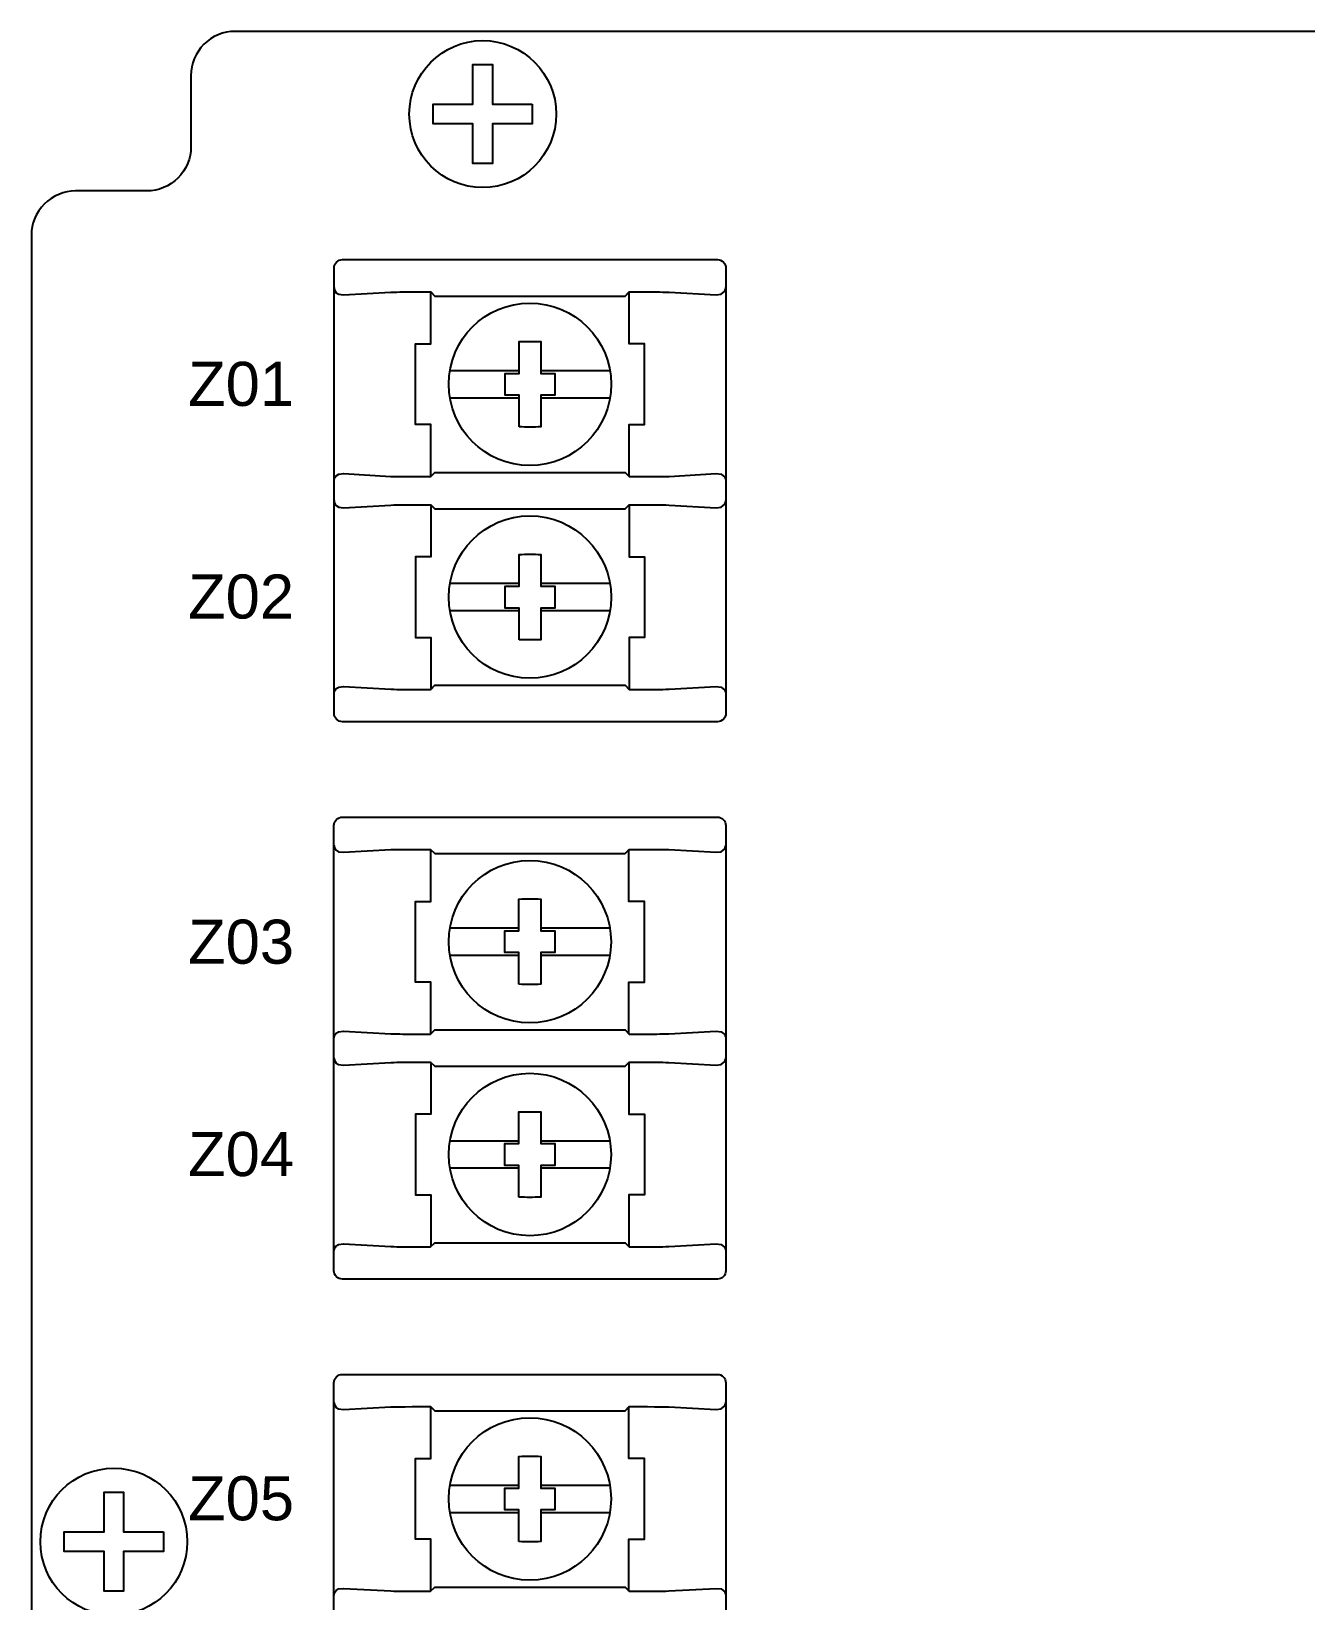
# Model space of a CAD drawing. Extents: x 1 to 23.5, y 0.5 to 17.
# Drawn here: x 15.153 to 17.429, y 4.088 to 6.89 of the extents above; entities that cross this region are included whole.
import ezdxf

# ---------------------------------------------------------------- set-up
doc = ezdxf.new("R2010")
doc.units = 0
doc.header["$MEASUREMENT"] = 0
doc.layers.add('6_0______DWG_', color=7, linetype='CONTINUOUS')
doc.styles.add('ARIAL', font='arial.ttf')

msp = doc.modelspace()

# ---------------------------------------------------------------- linework, layer by layer
at = {"layer": '6_0______DWG_'}
for points in [[(15.2316, 6.6051, 0.414214), (15.1526, 6.5261), (15.1526, 1.8604, 0.414214), (15.2316, 1.7814), (15.3586, 1.7814, -0.414214), (15.4376, 1.7024), (15.4376, 1.5754, 0.414214), (15.5166, 1.4964), (22.072, 1.4964, 0.414214), (22.151, 1.5754), (22.151, 1.7024, -0.414214), (22.23, 1.7814), (22.357, 1.7814, 0.414214), (22.436, 1.8604), (22.436, 6.5261, 0.414214), (22.357, 6.6051), (22.23, 6.6051, -0.414214), (22.151, 6.6841), (22.151, 6.8111, 0.414214), (22.072, 6.8901), (15.5166, 6.8901, 0.414214), (15.4376, 6.8111), (15.4376, 6.6841, -0.414214), (15.3586, 6.6051)], [(16.3932, 5.6725, -0.414261), (16.3782, 5.6575), (15.7082, 5.6575, -0.414257), (15.6932, 5.6725), (15.6932, 6.4675, -0.414246), (15.7082, 6.4825), (16.3782, 6.4825, -0.41425), (16.3932, 6.4675)], [(16.0237, 6.1839), (16.0237, 6.2405), (15.9987, 6.2405), (15.9987, 6.2795), (16.0237, 6.2795), (16.0237, 6.3361, -0.019268), (16.0627, 6.3361), (16.0627, 6.2795), (16.0877, 6.2795), (16.0877, 6.2405), (16.0627, 6.2405), (16.0627, 6.1839, -0.019295)], [(16.0237, 5.8039), (16.0237, 5.8605), (15.9987, 5.8605), (15.9987, 5.8995), (16.0237, 5.8995), (16.0237, 5.9561, -0.019268), (16.0627, 5.9561), (16.0627, 5.8995), (16.0877, 5.8995), (16.0877, 5.8605), (16.0627, 5.8605), (16.0627, 5.8039, -0.019295)], [(16.3931, 4.6772, -0.414261), (16.3781, 4.6622), (15.7081, 4.6622, -0.414257), (15.6931, 4.6772), (15.6931, 5.4722, -0.414246), (15.7081, 5.4872), (16.3781, 5.4872, -0.41425), (16.3931, 5.4722)], [(16.0236, 5.1886), (16.0236, 5.2452), (15.9986, 5.2452), (15.9986, 5.2842), (16.0236, 5.2842), (16.0236, 5.3408, -0.019268), (16.0626, 5.3408), (16.0626, 5.2842), (16.0876, 5.2842), (16.0876, 5.2452), (16.0626, 5.2452), (16.0626, 5.1886, -0.019295)], [(16.0236, 4.8086), (16.0236, 4.8652), (15.9986, 4.8652), (15.9986, 4.9042), (16.0236, 4.9042), (16.0236, 4.9608, -0.019268), (16.0626, 4.9608), (16.0626, 4.9042), (16.0876, 4.9042), (16.0876, 4.8652), (16.0626, 4.8652), (16.0626, 4.8086, -0.019295)], [(16.3931, 3.6822, -0.414261), (16.3781, 3.6672), (15.7081, 3.6672, -0.414257), (15.6931, 3.6822), (15.6931, 4.4772, -0.414246), (15.7081, 4.4922), (16.3781, 4.4922, -0.41425), (16.3931, 4.4772)], [(16.0236, 4.1936), (16.0236, 4.2502), (15.9986, 4.2502), (15.9986, 4.2892), (16.0236, 4.2892), (16.0236, 4.3458, -0.019268), (16.0626, 4.3458), (16.0626, 4.2892), (16.0876, 4.2892), (16.0876, 4.2502), (16.0626, 4.2502), (16.0626, 4.1936, -0.019295)]]:
    msp.add_lwpolyline(points, format="xyb", close=True, dxfattribs=at)
for points in [[(16.0475, 6.7599), (16.0475, 6.7249), (15.9764, 6.7249), (15.9764, 6.6539), (15.9414, 6.6539), (15.9414, 6.7249), (15.8704, 6.7249), (15.8704, 6.7599), (15.9414, 6.7599), (15.9414, 6.831), (15.9764, 6.831), (15.9764, 6.7599)], [(15.3885, 4.2109), (15.3885, 4.1759), (15.3174, 4.1759), (15.3174, 4.1049), (15.2824, 4.1049), (15.2824, 4.1759), (15.2114, 4.1759), (15.2114, 4.2109), (15.2824, 4.2109), (15.2824, 4.282), (15.3174, 4.282), (15.3174, 4.2109)]]:
    msp.add_lwpolyline(points, close=True, dxfattribs=at)
for points in [[(15.6933, 6.4326), (15.6933, 6.432), (15.6933, 6.4315), (15.6935, 6.4304), (15.694, 6.4284), (15.6952, 6.426), (15.6973, 6.4234), (15.7016, 6.4207), (15.7103, 6.4196), (15.7947, 6.4244, -0.008959), (15.8165, 6.4248), (15.8205, 6.4248), (15.8329, 6.4249), (15.8659, 6.4249), (15.8732, 6.4175), (15.8732, 6.4175), (16.2132, 6.4175), (16.2205, 6.4249), (16.2535, 6.4249), (16.266, 6.4248), (16.2699, 6.4248, -0.00896), (16.2917, 6.4244), (16.3761, 6.4196), (16.3848, 6.4207), (16.3913, 6.426), (16.3928, 6.4297), (16.3931, 6.4309), (16.3931, 6.4317), (16.3932, 6.4322), (16.3932, 6.4326)], [(15.6933, 6.0874), (15.6933, 6.088), (15.6933, 6.0885), (15.6935, 6.0896), (15.694, 6.0917), (15.6952, 6.0941), (15.6973, 6.0966), (15.7016, 6.0993), (15.7103, 6.1004), (15.7947, 6.0956, 0.008959), (15.8165, 6.0952), (15.8205, 6.0952), (15.8329, 6.0952), (15.8659, 6.0952), (15.8732, 6.1025), (15.8732, 6.1025), (16.2132, 6.1025), (16.2205, 6.0952), (16.2535, 6.0952), (16.266, 6.0952), (16.2699, 6.0952, 0.00896), (16.2917, 6.0956), (16.3761, 6.1004), (16.3848, 6.0993), (16.3913, 6.0941), (16.3928, 6.0903), (16.3931, 6.0891), (16.3931, 6.0883), (16.3932, 6.0878), (16.3932, 6.0874)], [(15.6933, 6.0526), (15.6933, 6.052), (15.6933, 6.0515), (15.6935, 6.0504), (15.694, 6.0484), (15.6952, 6.046), (15.6973, 6.0434), (15.7016, 6.0407), (15.7103, 6.0396), (15.7947, 6.0444, -0.008959), (15.8165, 6.0448), (15.8205, 6.0448), (15.8329, 6.0449), (15.8659, 6.0449), (15.8732, 6.0375), (15.8732, 6.0375), (16.2132, 6.0375), (16.2205, 6.0449), (16.2535, 6.0449), (16.266, 6.0448), (16.2699, 6.0448, -0.00896), (16.2917, 6.0444), (16.3761, 6.0396), (16.3848, 6.0407), (16.3913, 6.046), (16.3928, 6.0497), (16.3931, 6.0509), (16.3931, 6.0517), (16.3932, 6.0522), (16.3932, 6.0526)], [(15.6933, 5.7074), (15.6933, 5.708), (15.6933, 5.7085), (15.6935, 5.7096), (15.694, 5.7117), (15.6952, 5.7141), (15.6973, 5.7166), (15.7016, 5.7193), (15.7103, 5.7204), (15.7947, 5.7156, 0.008959), (15.8165, 5.7152), (15.8205, 5.7152), (15.8329, 5.7152), (15.8659, 5.7152), (15.8732, 5.7225), (15.8732, 5.7225), (16.2132, 5.7225), (16.2205, 5.7152), (16.2535, 5.7152), (16.266, 5.7152), (16.2699, 5.7152, 0.00896), (16.2917, 5.7156), (16.3761, 5.7204), (16.3848, 5.7193), (16.3913, 5.7141), (16.3928, 5.7103), (16.3931, 5.7091), (16.3931, 5.7083), (16.3932, 5.7078), (16.3932, 5.7074)], [(15.6931, 5.4373), (15.6931, 5.4368), (15.6932, 5.4362), (15.6933, 5.4351), (15.6939, 5.4331), (15.695, 5.4307), (15.6972, 5.4281), (15.7015, 5.4254), (15.7102, 5.4244), (15.7946, 5.4291, -0.008959), (15.8164, 5.4295), (15.8203, 5.4295), (15.8328, 5.4296), (15.8658, 5.4296), (15.8731, 5.4223), (15.8731, 5.4223), (16.2131, 5.4223), (16.2204, 5.4296), (16.2534, 5.4296), (16.2658, 5.4295), (16.2698, 5.4295, -0.00896), (16.2916, 5.4291), (16.376, 5.4244), (16.3847, 5.4254), (16.3912, 5.4307), (16.3927, 5.4344), (16.3929, 5.4357), (16.393, 5.4365), (16.393, 5.4369), (16.393, 5.4373)], [(15.6931, 5.0922), (15.6931, 5.0927), (15.6932, 5.0932), (15.6933, 5.0943), (15.6939, 5.0964), (15.695, 5.0988), (15.6972, 5.1014), (15.7015, 5.104), (15.7102, 5.1051), (15.7946, 5.1004, 0.008959), (15.8164, 5.0999), (15.8203, 5.0999), (15.8328, 5.0999), (15.8658, 5.0999), (15.8731, 5.1072), (15.8731, 5.1072), (16.2131, 5.1072), (16.2204, 5.0999), (16.2534, 5.0999), (16.2658, 5.0999), (16.2698, 5.0999, 0.00896), (16.2916, 5.1004), (16.376, 5.1051), (16.3847, 5.104), (16.3912, 5.0988), (16.3927, 5.095), (16.3929, 5.0938), (16.393, 5.093), (16.393, 5.0926), (16.393, 5.0922)], [(15.6931, 5.0573), (15.6931, 5.0568), (15.6932, 5.0562), (15.6933, 5.0551), (15.6939, 5.0531), (15.695, 5.0507), (15.6972, 5.0481), (15.7015, 5.0454), (15.7102, 5.0444), (15.7946, 5.0491, -0.008959), (15.8164, 5.0495), (15.8203, 5.0495), (15.8328, 5.0496), (15.8658, 5.0496), (15.8731, 5.0423), (15.8731, 5.0423), (16.2131, 5.0423), (16.2204, 5.0496), (16.2534, 5.0496), (16.2658, 5.0495), (16.2698, 5.0495, -0.00896), (16.2916, 5.0491), (16.376, 5.0444), (16.3847, 5.0454), (16.3912, 5.0507), (16.3927, 5.0544), (16.3929, 5.0557), (16.393, 5.0565), (16.393, 5.0569), (16.393, 5.0573)], [(15.6931, 4.7122), (15.6931, 4.7127), (15.6932, 4.7132), (15.6933, 4.7143), (15.6939, 4.7164), (15.695, 4.7188), (15.6972, 4.7214), (15.7015, 4.724), (15.7102, 4.7251), (15.7946, 4.7204, 0.008959), (15.8164, 4.7199), (15.8203, 4.7199), (15.8328, 4.7199), (15.8658, 4.7199), (15.8731, 4.7272), (15.8731, 4.7272), (16.2131, 4.7272), (16.2204, 4.7199), (16.2534, 4.7199), (16.2658, 4.7199), (16.2698, 4.7199, 0.00896), (16.2916, 4.7204), (16.376, 4.7251), (16.3847, 4.724), (16.3912, 4.7188), (16.3927, 4.715), (16.3929, 4.7138), (16.393, 4.713), (16.393, 4.7126), (16.393, 4.7122)], [(15.6931, 4.4423), (15.6931, 4.4418), (15.6932, 4.4412), (15.6933, 4.4401), (15.6939, 4.4381), (15.695, 4.4357), (15.6972, 4.4331), (15.7015, 4.4304), (15.7102, 4.4294), (15.7946, 4.4341, -0.008959), (15.8164, 4.4345), (15.8203, 4.4345), (15.8328, 4.4346), (15.8658, 4.4346), (15.8731, 4.4273), (15.8731, 4.4273), (16.2131, 4.4273), (16.2204, 4.4346), (16.2534, 4.4346), (16.2658, 4.4345), (16.2698, 4.4345, -0.00896), (16.2916, 4.4341), (16.376, 4.4294), (16.3847, 4.4304), (16.3912, 4.4357), (16.3927, 4.4394), (16.3929, 4.4407), (16.393, 4.4415), (16.393, 4.4419), (16.393, 4.4423)], [(15.6931, 4.0972), (15.6931, 4.0977), (15.6932, 4.0982), (15.6933, 4.0993), (15.6939, 4.1014), (15.695, 4.1038), (15.6972, 4.1064), (15.7015, 4.109), (15.7102, 4.1101), (15.7946, 4.1054, 0.008959), (15.8164, 4.1049), (15.8203, 4.1049), (15.8328, 4.1049), (15.8658, 4.1049), (15.8731, 4.1122), (15.8731, 4.1122), (16.2131, 4.1122), (16.2204, 4.1049), (16.2534, 4.1049), (16.2658, 4.1049), (16.2698, 4.1049, 0.00896), (16.2916, 4.1054), (16.376, 4.1101), (16.3847, 4.109), (16.3912, 4.1038), (16.3927, 4.1), (16.3929, 4.0988), (16.393, 4.098), (16.393, 4.0976), (16.393, 4.0972)]]:
    msp.add_lwpolyline(points, format="xyb", dxfattribs=at)
for points in [[(15.8662, 6.0955), (15.8662, 6.188), (15.8387, 6.188), (15.8387, 6.332), (15.8662, 6.332), (15.8662, 6.4245)], [(16.2202, 6.0955), (16.2202, 6.188), (16.2477, 6.188), (16.2477, 6.332), (16.2202, 6.332), (16.2202, 6.4245)], [(16.0237, 6.284), (15.9002, 6.284)], [(16.1862, 6.284), (16.0627, 6.284)], [(15.9002, 6.236), (16.0237, 6.236)], [(16.0627, 6.236), (16.1862, 6.236)], [(15.8662, 6.0445), (15.8662, 5.952), (15.8387, 5.952), (15.8387, 5.808), (15.8662, 5.808), (15.8662, 5.7155)], [(16.2202, 6.0445), (16.2202, 5.952), (16.2477, 5.952), (16.2477, 5.808), (16.2202, 5.808), (16.2202, 5.7155)], [(16.0237, 5.904), (15.9002, 5.904)], [(16.1862, 5.904), (16.0627, 5.904)], [(15.9002, 5.856), (16.0237, 5.856)], [(16.0627, 5.856), (16.1862, 5.856)], [(15.8661, 5.1002), (15.8661, 5.1927), (15.8386, 5.1927), (15.8386, 5.3367), (15.8661, 5.3367), (15.8661, 5.4292)], [(16.2201, 5.1002), (16.2201, 5.1927), (16.2476, 5.1927), (16.2476, 5.3367), (16.2201, 5.3367), (16.2201, 5.4292)], [(16.0236, 5.2887), (15.9001, 5.2887)], [(16.1861, 5.2887), (16.0626, 5.2887)], [(15.9001, 5.2407), (16.0236, 5.2407)], [(16.0626, 5.2407), (16.1861, 5.2407)], [(15.8661, 5.0492), (15.8661, 4.9567), (15.8386, 4.9567), (15.8386, 4.8127), (15.8661, 4.8127), (15.8661, 4.7202)], [(16.2201, 5.0492), (16.2201, 4.9567), (16.2476, 4.9567), (16.2476, 4.8127), (16.2201, 4.8127), (16.2201, 4.7202)], [(16.0236, 4.9087), (15.9001, 4.9087)], [(16.1861, 4.9087), (16.0626, 4.9087)], [(15.9001, 4.8607), (16.0236, 4.8607)], [(16.0626, 4.8607), (16.1861, 4.8607)], [(15.8661, 4.1052), (15.8661, 4.1977), (15.8386, 4.1977), (15.8386, 4.3417), (15.8661, 4.3417), (15.8661, 4.4342)], [(16.2201, 4.1052), (16.2201, 4.1977), (16.2476, 4.1977), (16.2476, 4.3417), (16.2201, 4.3417), (16.2201, 4.4342)], [(16.0236, 4.2937), (15.9001, 4.2937)], [(16.1861, 4.2937), (16.0626, 4.2937)], [(15.9001, 4.2457), (16.0236, 4.2457)], [(16.0626, 4.2457), (16.1861, 4.2457)]]:
    msp.add_lwpolyline(points, dxfattribs=at)
for centre, radius in [((15.9589, 6.7424), 0.1312), ((16.0432, 6.26), 0.145), ((16.0432, 5.88), 0.145), ((16.0431, 5.2647), 0.145), ((16.0431, 4.8847), 0.145), ((16.0431, 4.2697), 0.145), ((15.2999, 4.1934), 0.1312)]:
    msp.add_circle(centre, radius, dxfattribs=at)

# ---------------------------------------------------------------- texts
at = {"layer": '6_0______DWG_', "style": 'ARIAL'}
for s, p in [('Z01', (15.4325, 6.2214)), ('Z02', (15.4325, 5.8417)), ('Z03', (15.4325, 5.2254)), ('Z04', (15.4325, 4.8462)), ('Z05', (15.4325, 4.2316))]:
    msp.add_text(s, height=0.07867, dxfattribs=at).set_placement(p)

doc.saveas('drawing.dxf')
